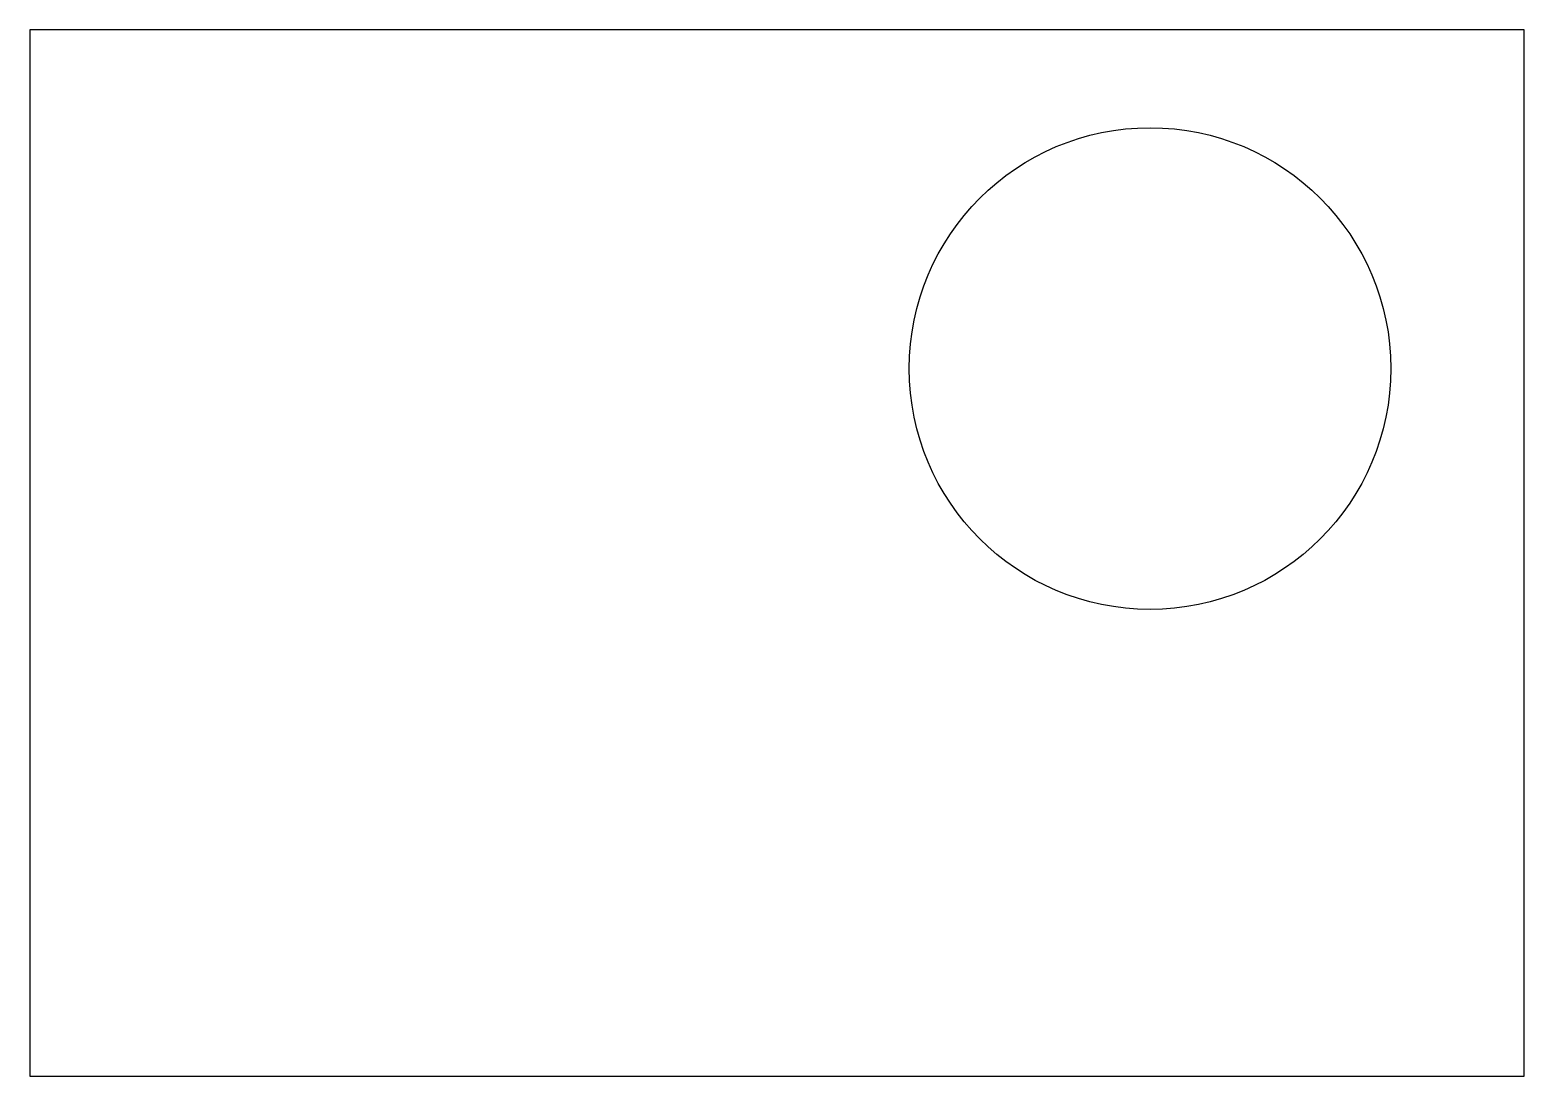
# Model space of a CAD drawing. Header units: centimetres. Extents: x -5.2 to 5.3, y -4.1 to 3.2.
import ezdxf

# ---------------------------------------------------------------- set-up
doc = ezdxf.new("R2010")
doc.units = ezdxf.units.CM
doc.header["$MEASUREMENT"] = 0
doc.layers.add('Camada 1', color=7, linetype='Continuous')

msp = doc.modelspace()

# ---------------------------------------------------------------- linework, layer by layer
at = {"layer": 'Camada 1'}
for points in [[(5.34648, -4.14074), (5.34648, -4.14074), (-5.16127, -4.14074), (-5.16127, -4.14074), (-5.16127, -4.14074), (-5.16127, -4.14074), (-5.16127, 3.21468), (-5.16127, 3.21468), (-5.16127, 3.21468), (-5.16127, 3.21468), (5.34648, 3.21467), (5.34648, 3.21467), (5.34648, 3.21467), (5.34648, 3.21467), (5.34648, -4.14074), (5.34648, -4.14074)], [(2.7157, 2.52676), (1.78056, 2.52676), (1.0225, 1.7687), (1.0225, 0.83356), (1.0225, 0.83356), (1.0225, -0.10158), (1.78056, -0.85964), (2.7157, -0.85964), (2.7157, -0.85964), (3.65084, -0.85964), (4.4089, -0.10158), (4.4089, 0.83356), (4.4089, 0.83356), (4.4089, 1.7687), (3.65084, 2.52676), (2.7157, 2.52676)]]:
    msp.add_open_spline(points, degree=3, knots=[0, 0, 0, 0, 0.2, 0.2, 0.2, 0.2, 0.4, 0.4, 0.4, 0.4, 0.6, 0.6, 0.6, 0.6, 1, 1, 1, 1], dxfattribs=at)

doc.saveas('drawing.dxf')
